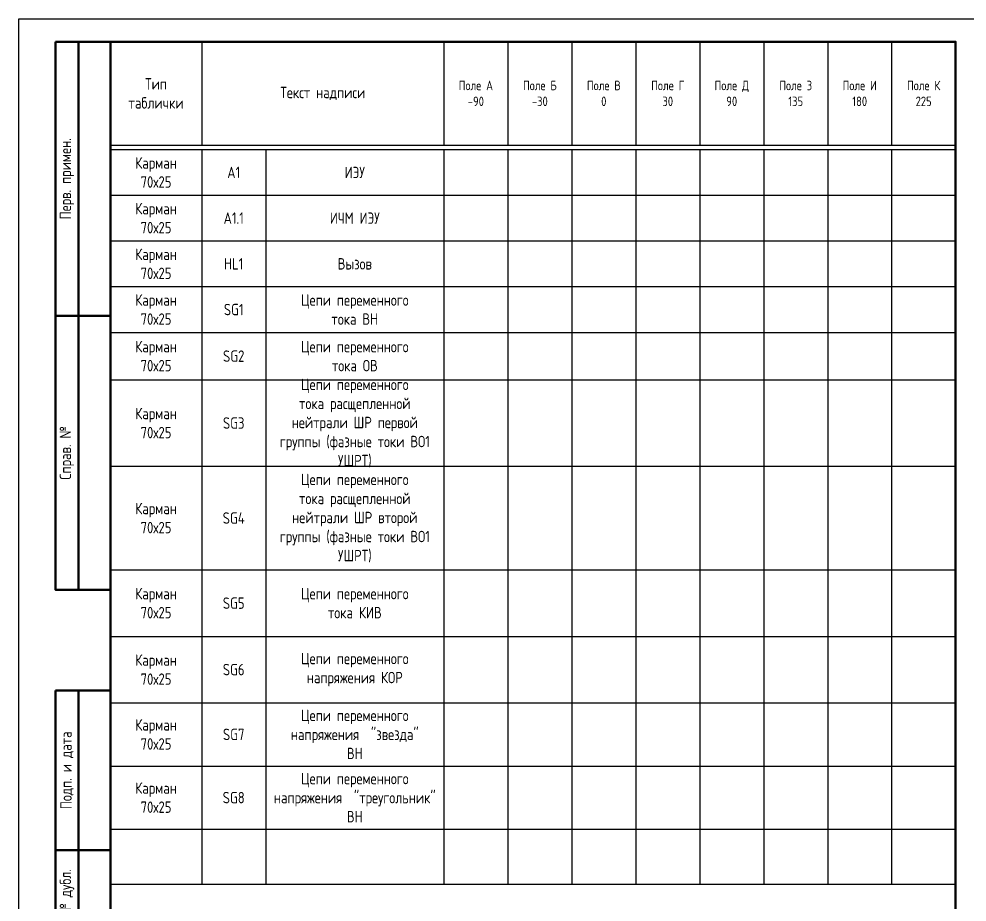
# Model space of a CAD drawing. Header units: millimetres. Extents: x -1117 to 4405, y -90 to 586.
# Drawn here: x -840 to -632.5, y 103.7 to 297 of the extents above; entities that cross this region are included whole.
import ezdxf

# ---------------------------------------------------------------- set-up
doc = ezdxf.new("R2010")
doc.units = ezdxf.units.MM
doc.styles.add('Gost_type_A', font='GOST_A.TTF')

# ---------------------------------------------------------------- blocks, each defined once
blk = doc.blocks.new('Штамп левый верхний')
at = {"lineweight": 50}
for points in [[(-12, 0), (-7, 0), (-7, -60), (-12, -60)], [(-7, 0), (0, 0), (0, -60), (-7, -60)], [(-12, -60), (-7, -60), (-7, -120), (-12, -120)], [(-7, -60), (0, -60), (0, -120), (-7, -120)]]:
    blk.add_lwpolyline(points, close=True, dxfattribs=at)
at = {"char_height": 2.5, "width": 60, "attachment_point": 5, "rotation": 90, "style": 'Gost_type_A'}
for s, insert in [('Перв. примен.', (-9.5, -30)), ('Справ. №', (-9.5, -90))]:
    blk.add_mtext(s, dxfattribs=dict(at, insert=insert))
blk = doc.blocks.new('Штамп левый нижний')
at = {"lineweight": 50}
for points in [[(-12, 145), (-7, 145), (-7, 110), (-12, 110)], [(-7, 145), (0, 145), (0, 110), (-7, 110)], [(-12, 110), (-7, 110), (-7, 85), (-12, 85)], [(-7, 110), (0, 110), (0, 85), (-7, 85)], [(-12, 85), (-7, 85), (-7, 60), (-12, 60)], [(-7, 85), (0, 85), (0, 60), (-7, 60)], [(-12, 60), (-7, 60), (-7, 25), (-12, 25)], [(-7, 60), (0, 60), (0, 25), (-7, 25)], [(-12, 25), (-7, 25), (-7, 0), (-12, 0)], [(-7, 25), (0, 25), (0, 0), (-7, 0)]]:
    blk.add_lwpolyline(points, close=True, dxfattribs=at)
at = {"char_height": 2.5, "attachment_point": 5, "rotation": 90, "style": 'Gost_type_A'}
for s, insert, width in [('Подп. и дата', (-9.5, 127.5), 35), ('Инв. № дубл.', (-9.5, 97.5), 25), ('Взам. инв. №', (-9.5, 72.5), 25), ('Подп. и дата', (-9.5, 42.5), 35), ('Инв. N подл.', (-9.5, 12.5), 25)]:
    blk.add_mtext(s, dxfattribs=dict(at, insert=insert, width=width))
blk = doc.blocks.new('Формат_А4')
blk.add_lwpolyline([(0, 297), (0, 0), (-210, 0), (-210, 297)], close=True)
at = {"lineweight": 50}
blk.add_lwpolyline([(-190, 292), (-5, 292), (-5, 5), (-190, 5)], close=True, dxfattribs=at)
blk = doc.blocks.new('*T21')
at = {"color": 0, "linetype": 'ByBlock', "lineweight": -2, "transparency": 16777216}
for p, q in [((0, 0), (185, 0)), ((0, 0), (0, -184.4)), ((20, 0), (20, -22.61)), ((73, 0), (73, -22.61)), ((87, 0), (87, -22.61)), ((101, 0), (101, -22.61)), ((115, 0), (115, -22.61)), ((129, 0), (129, -22.61)), ((143, 0), (143, -22.61)), ((157, 0), (157, -22.61)), ((171, 0), (171, -22.61)), ((185, 0), (185, -184.4)), ((0, -22.61), (185, -22.61)), ((0, -23.61), (185, -23.61)), ((20, -23.61), (20, -184.4)), ((34, -23.61), (34, -184.4)), ((73, -23.61), (73, -184.4)), ((87, -23.61), (87, -184.4)), ((101, -23.61), (101, -184.4)), ((115, -23.61), (115, -184.4)), ((129, -23.61), (129, -184.4)), ((143, -23.61), (143, -184.4)), ((157, -23.61), (157, -184.4)), ((171, -23.61), (171, -184.4)), ((0, -33.61), (185, -33.61)), ((0, -43.61), (185, -43.61)), ((0, -53.61), (185, -53.61)), ((0, -63.63), (185, -63.63)), ((0, -74.02), (185, -74.02)), ((0, -92.92), (185, -92.92)), ((0, -115.63), (185, -115.63)), ((0, -130.18), (185, -130.18)), ((0, -144.73), (185, -144.73)), ((0, -158.56), (185, -158.56)), ((0, -172.4), (185, -172.4)), ((0, -184.4), (185, -184.4))]:
    blk.add_line(p, q, dxfattribs=at)
at = {"color": 0, "transparency": 16777216, "char_height": 2.5, "attachment_point": 5, "style": 'Gost_type_A'}
for s, insert, width in [('Тип таблички', (10, -11.3), 17), ('Текст надписи', (46.5, -11.3), 50), ('{\\H0.83333x;\\C256;Поле А \\P-90}', (80, -11.3), 11), ('{\\H0.83333x;\\C256;Поле Б\\P-30}', (94, -11.3), 11), ('{\\H0.83333x;\\C256;Поле В\\P0}', (108, -11.3), 11), ('{\\H0.83333x;\\C256;Поле Г\\P30}', (122, -11.3), 11), ('{\\H0.83333x;\\C256;Поле Д\\P90}', (136, -11.3), 11), ('{\\H0.83333x;\\C256;Поле З\\P135}', (150, -11.3), 11), ('{\\H0.83333x;\\C256;Поле И\\P180}', (164, -11.3), 11), ('{\\H0.83333x;\\C256;Поле К\\P225}', (178, -11.3), 11), ('Карман\\P70х25', (10, -28.61), 17), ('A1', (27, -28.61), 11), ('ИЭУ', (53.5, -28.61), 36), ('Карман\\P70х25', (10, -38.61), 17), ('ИЧМ ИЭУ', (53.5, -38.61), 36), ('A1.1', (27, -38.61), 11), ('Карман\\P70х25', (10, -48.61), 17), ('HL1', (27, -48.61), 11), ('Вызов', (53.5, -48.61), 36), ('Карман\\P70х25', (10, -58.62), 17), ('{\\C256;Цепи переменного \\Pтока ВН}', (53.5, -58.62), 36), ('SG1', (27, -58.62), 11), ('Карман\\P70х25', (10, -68.82), 17), ('{\\C256;Цепи переменного \\Pтока ОВ }', (53.5, -68.82), 36), ('SG2', (27, -68.82), 11), ('{\\C256;Цепи переменного \\Pтока расщепленной нейтрали ШР первой группы (фазные токи ВО1 УШРТ)}', (53.5, -83.47), 36), ('Карман\\P70х25', (10, -83.47), 17), ('SG3', (27, -83.47), 11), ('{\\C256;Цепи переменного \\Pтока расщепленной нейтрали ШР второй группы (фазные токи ВО1 УШРТ)}', (53.5, -104.27), 36), ('Карман\\P70х25', (10, -104.27), 17), ('SG4', (27, -104.27), 11), ('Карман\\P70х25', (10, -122.9), 17), ('{\\C256;Цепи переменного \\Pтока КИВ}', (53.5, -122.9), 36), ('SG5', (27, -122.9), 11), ('Карман\\P70х25', (10, -137.45), 17), ('{\\C256;Цепи переменного напряжения КОР}', (53.5, -137.45), 36), ('SG6', (27, -137.45), 11), ('{\\C256;Цепи переменного напряжения  "звезда"\\PВН}', (53.5, -151.64), 36), ('Карман\\P70х25', (10, -151.64), 17), ('SG7', (27, -151.64), 11), ('{\\C256;Цепи переменного напряжения  "треугольник"\\PВН}', (53.5, -165.48), 36), ('Карман\\P70х25', (10, -165.48), 17), ('SG8', (27, -165.48), 11)]:
    blk.add_mtext(s, dxfattribs=dict(at, insert=insert, width=width))

msp = doc.modelspace()

# ---------------------------------------------------------------- block references
at = {"color": 1}
for name, p in [('Формат_А4', (-630, 0)), ('Штамп левый верхний', (-820, 292)), ('Штамп левый нижний', (-820, 5))]:
    msp.add_blockref(name, p, dxfattribs=at)
msp.add_blockref('*T21', (-820, 292))

doc.saveas('drawing.dxf')
